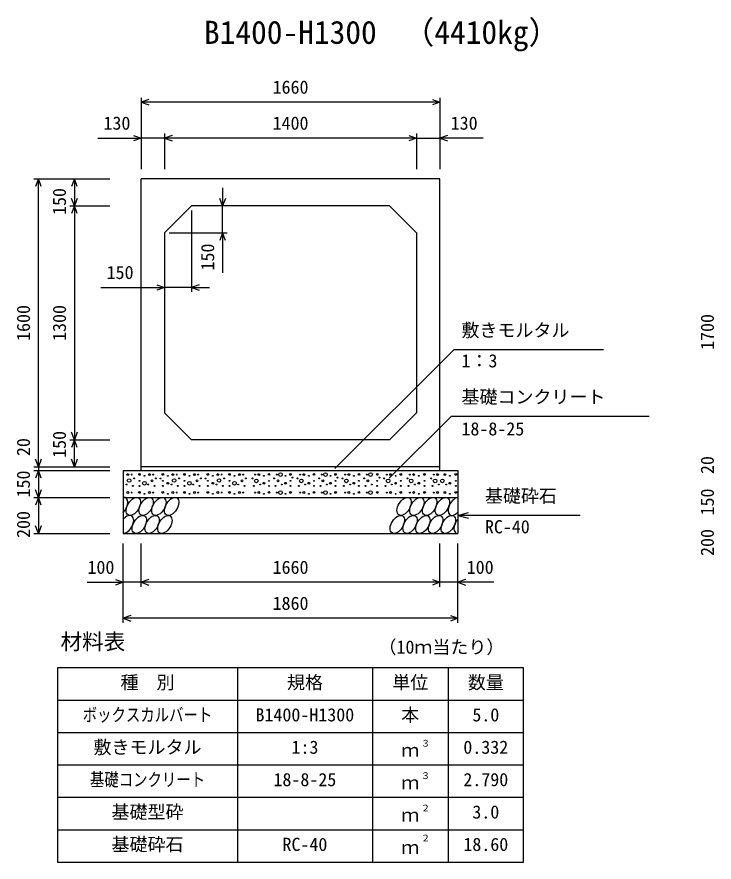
# Model space of a CAD drawing. Units: millimetres, scale not verified. Extents: x -25170 to 75630, y 0 to 35640.
# Drawn here: x 65169 to 69043, y 12945 to 17643 of the extents above; entities that cross this region are included whole.
import ezdxf
from ezdxf.enums import TextEntityAlignment as Align

# ---------------------------------------------------------------- set-up
doc = ezdxf.new("R2010")
doc.units = ezdxf.units.MM
doc.header["$LTSCALE"] = 60
for name, color, linetype, lineweight in [('DIM', 7, 'Continuous', 25), ('HATCH', 6, 'Continuous', 25), ('HYO', 3, 'Continuous', 25), ('HYO2', 4, 'Continuous', 25), ('OUTLINE', 3, 'Continuous', 25), ('TXT', 7, 'Continuous', 25)]:
    doc.layers.add(name, color=color, linetype=linetype, lineweight=lineweight)
doc.styles.add('ＭＳ ゴシック', font='')
doc.styles.get('ＭＳ ゴシック').set_extended_font_data('MS Gothic')

msp = doc.modelspace()

# ---------------------------------------------------------------- linework, layer by layer
at = {"layer": 'DIM'}
for p, q in [((65859.98, 17193.78), (65859.98, 16796.89)), ((67519.98, 17193.78), (67519.98, 16796.89)), ((65902.27, 17184.17), (65859.98, 17168.78)), ((67519.98, 17168.78), (65859.98, 17168.78)), ((65859.98, 17168.78), (65902.27, 17153.39)), ((67477.7, 17184.17), (67519.98, 17168.78)), ((67519.98, 17168.78), (67477.7, 17153.39)), ((65619.24, 16968.78), (65859.98, 16968.78)), ((65817.7, 16984.17), (65859.98, 16968.78)), ((65859.98, 16968.78), (65817.7, 16953.39)), ((65989.98, 16968.78), (65859.98, 16968.78)), ((65989.98, 16993.78), (65989.98, 16796.89)), ((66032.27, 16984.17), (65989.98, 16968.78)), ((67389.98, 16968.78), (65989.98, 16968.78)), ((65989.98, 16968.78), (66032.27, 16953.39)), ((67347.7, 16984.17), (67389.98, 16968.78)), ((67389.98, 16968.78), (67347.7, 16953.39)), ((67389.98, 16993.78), (67389.98, 16796.89)), ((67389.98, 16968.78), (67519.98, 16968.78)), ((67562.27, 16984.17), (67519.98, 16968.78)), ((67760.73, 16968.78), (67519.98, 16968.78)), ((67519.98, 16968.78), (67562.27, 16953.39)), ((65263.88, 16741.89), (65684.98, 16741.89)), ((65288.88, 16741.89), (65273.49, 16699.6)), ((65288.88, 15141.89), (65288.88, 16741.89)), ((65304.27, 16699.6), (65288.88, 16741.89)), ((65488.88, 16741.89), (65473.49, 16699.6)), ((65488.88, 16741.89), (65488.88, 16591.89)), ((65504.27, 16699.6), (65488.88, 16741.89)), ((66312.46, 16691.89), (66312.46, 16591.89)), ((65488.88, 16591.89), (65473.49, 16634.17)), ((65504.27, 16634.17), (65488.88, 16591.89)), ((66312.46, 16591.89), (66297.07, 16634.17)), ((66327.85, 16634.17), (66312.46, 16591.89)), ((65463.88, 16591.89), (65684.98, 16591.89)), ((65488.88, 16591.89), (65473.49, 16549.6)), ((65488.88, 16591.89), (65488.88, 15291.89)), ((65504.27, 16549.6), (65488.88, 16591.89)), ((66312.46, 16441.89), (66312.46, 16591.89)), ((66139.98, 16566.89), (66139.98, 16113.87)), ((66014.98, 16441.89), (66337.46, 16441.89)), ((66312.46, 16441.89), (66297.07, 16399.6)), ((66327.85, 16399.6), (66312.46, 16441.89)), ((66312.46, 16441.89), (66312.46, 16221.01)), ((65635.88, 16138.87), (65989.98, 16138.87)), ((65947.7, 16154.26), (65989.98, 16138.87)), ((65989.98, 16138.87), (65947.7, 16123.48)), ((66139.98, 16138.87), (65989.98, 16138.87)), ((66182.27, 16154.26), (66139.98, 16138.87)), ((66139.98, 16138.87), (66239.98, 16138.87)), ((66139.98, 16138.87), (66182.27, 16123.48)), ((66936.2, 15132.55), (67596.48, 15792.83)), ((68428.89, 15792.83), (67596.48, 15792.83)), ((67238.01, 15078.16), (67582.07, 15422.22)), ((68681.62, 15422.22), (67582.07, 15422.22)), ((65488.88, 15291.89), (65473.49, 15334.17)), ((65504.27, 15334.17), (65488.88, 15291.89)), ((65463.88, 15291.89), (65684.98, 15291.89)), ((65488.88, 15291.89), (65473.49, 15249.6)), ((65488.88, 15141.89), (65488.88, 15291.89)), ((65504.27, 15249.6), (65488.88, 15291.89)), ((65288.88, 15141.89), (65273.49, 15184.17)), ((65304.27, 15184.17), (65288.88, 15141.89)), ((65488.88, 15141.89), (65473.49, 15184.17)), ((65504.27, 15184.17), (65488.88, 15141.89)), ((65263.88, 15141.89), (65684.98, 15141.89)), ((65288.88, 15141.89), (65288.88, 15121.89)), ((65263.88, 15121.89), (65684.98, 15121.89)), ((65288.88, 15121.89), (65273.49, 15079.6)), ((65288.88, 15121.89), (65288.88, 14971.89)), ((65304.27, 15079.6), (65288.88, 15121.89)), ((65288.88, 14971.89), (65273.49, 15014.17)), ((65304.27, 15014.17), (65288.88, 14971.89)), ((65263.88, 14971.89), (65684.98, 14971.89)), ((65288.88, 14971.89), (65273.49, 14929.6)), ((65288.88, 14971.89), (65288.88, 14771.89)), ((65304.27, 14929.6), (65288.88, 14971.89)), ((67619.98, 14871.89), (67677.94, 14887.42)), ((68299.79, 14871.89), (67619.98, 14871.89)), ((67619.98, 14871.89), (67677.94, 14856.36)), ((65288.88, 14771.89), (65273.49, 14814.17)), ((65304.27, 14814.17), (65288.88, 14771.89)), ((65263.88, 14771.89), (65684.98, 14771.89)), ((65759.98, 14275.28), (65759.98, 14716.89)), ((65859.98, 14475.28), (65859.98, 14716.89)), ((67519.98, 14475.28), (67519.98, 14716.89)), ((67519.98, 14475.28), (67519.98, 14716.89)), ((67619.98, 14275.28), (67619.98, 14716.89)), ((65717.7, 14515.67), (65759.98, 14500.28)), ((65902.27, 14515.67), (65859.98, 14500.28)), ((67477.7, 14515.67), (67519.98, 14500.28)), ((67662.27, 14515.67), (67619.98, 14500.28)), ((65560.44, 14500.28), (65759.98, 14500.28)), ((65759.98, 14500.28), (65717.7, 14484.88)), ((65859.98, 14500.28), (65759.98, 14500.28)), ((67519.98, 14500.28), (65859.98, 14500.28)), ((65859.98, 14500.28), (65902.27, 14484.88)), ((67519.98, 14500.28), (67477.7, 14484.88)), ((67619.98, 14500.28), (67519.98, 14500.28)), ((67819.53, 14500.28), (67619.98, 14500.28)), ((67619.98, 14500.28), (67662.27, 14484.88)), ((65802.27, 14315.67), (65759.98, 14300.28)), ((67619.98, 14300.28), (65759.98, 14300.28)), ((65759.98, 14300.28), (65802.27, 14284.88)), ((67577.7, 14315.67), (67619.98, 14300.28)), ((67619.98, 14300.28), (67577.7, 14284.88))]:
    msp.add_line(p, q, dxfattribs=at)
at = {"layer": 'HATCH'}
for centre, radius in [((65786.02, 15099.07), 5), ((65807.05, 15099.07), 2.5), ((65821.07, 15078.05), 2.5), ((65849.95, 15099.94), 5), ((65877.99, 15092.06), 2.5), ((65906.02, 15099.07), 5), ((65927.05, 15099.07), 2.5), ((65941.07, 15078.05), 2.5), ((65967.53, 15077.15), 2.5), ((65979.95, 15099.94), 5), ((66007.99, 15092.06), 2.5), ((66036.02, 15099.07), 5), ((66057.05, 15099.07), 2.5), ((66071.07, 15078.05), 2.5), ((66099.95, 15099.94), 5), ((66127.99, 15092.06), 2.5), ((66156.02, 15099.07), 5), ((66177.05, 15099.07), 2.5), ((66191.07, 15078.05), 2.5), ((66217.53, 15077.15), 2.5), ((66229.95, 15099.94), 5), ((66257.99, 15092.06), 2.5), ((66286.02, 15099.07), 5), ((66307.05, 15099.07), 2.5), ((66321.07, 15078.05), 2.5), ((66349.95, 15099.94), 5), ((66377.99, 15092.06), 2.5), ((66406.02, 15099.07), 5), ((66427.05, 15099.07), 2.5), ((66441.07, 15078.05), 2.5), ((66478.89, 15078.05), 2.5), ((66492.91, 15099.07), 2.5), ((66513.94, 15099.07), 5), ((66541.98, 15092.06), 2.5), ((66570.01, 15099.94), 5), ((66598.89, 15078.05), 2.5), ((66612.91, 15099.07), 2.5), ((66633.94, 15099.07), 10), ((66661.98, 15092.06), 2.5), ((66690.01, 15099.94), 5), ((66701.35, 15082.37), 2.5), ((66728.89, 15078.05), 2.5), ((66742.91, 15099.07), 2.5), ((66763.94, 15099.07), 5), ((66791.98, 15092.06), 2.5), ((66820.01, 15099.94), 5), ((66848.89, 15078.05), 2.5), ((66862.91, 15099.07), 2.5), ((66883.94, 15099.07), 10), ((66911.98, 15092.06), 2.5), ((66940.01, 15099.94), 5), ((66951.35, 15082.37), 2.5), ((66978.89, 15078.05), 2.5), ((66992.91, 15099.07), 2.5), ((67013.94, 15099.07), 5), ((67041.98, 15092.06), 2.5), ((67070.01, 15099.94), 5), ((67098.89, 15078.05), 2.5), ((67112.91, 15099.07), 2.5), ((67133.94, 15099.07), 10), ((67171.84, 15099.94), 5), ((67183.18, 15082.37), 2.5), ((67210.71, 15078.05), 2.5), ((67224.73, 15099.07), 2.5), ((67245.76, 15099.07), 5), ((67273.8, 15092.06), 2.5), ((67301.84, 15099.94), 5), ((67338.78, 15078.05), 2.5), ((67352.79, 15099.07), 2.5), ((67373.83, 15099.07), 5), ((67401.86, 15092.06), 2.5), ((67434.77, 15099.94), 5), ((67471.7, 15078.05), 2.5), ((67485.72, 15099.07), 2.5), ((67506.75, 15099.07), 5), ((67547.42, 15099.07), 5), ((67575.46, 15092.06), 2.5), ((67608.36, 15099.94), 5), ((65779.01, 15043.91), 2.5), ((65792.56, 15066.05), 10), ((65814.06, 15036.04), 2.5), ((65849.95, 15064.05), 2.5), ((65849.95, 15036.04), 2.5), ((65877.99, 15050.92), 10), ((65899.01, 15043.91), 2.5), ((65920.04, 15064.05), 5), ((65934.06, 15036.04), 2.5), ((65979.95, 15064.05), 2.5), ((65979.95, 15036.04), 2.5), ((66007.99, 15050.92), 5), ((66029.01, 15043.91), 2.5), ((66042.56, 15066.05), 10), ((66064.06, 15036.04), 2.5), ((66099.95, 15064.05), 2.5), ((66099.95, 15036.04), 2.5), ((66127.99, 15050.92), 10), ((66149.01, 15043.91), 2.5), ((66170.04, 15064.05), 5), ((66184.06, 15036.04), 2.5), ((66229.95, 15064.05), 2.5), ((66229.95, 15036.04), 2.5), ((66257.99, 15050.92), 5), ((66279.01, 15043.91), 2.5), ((66292.56, 15066.05), 10), ((66314.06, 15036.04), 2.5), ((66349.95, 15064.05), 2.5), ((66349.95, 15036.04), 2.5), ((66377.99, 15050.92), 10), ((66399.01, 15043.91), 2.5), ((66420.04, 15064.05), 5), ((66434.06, 15036.04), 2.5), ((66485.9, 15036.04), 2.5), ((66499.92, 15064.05), 10), ((66520.95, 15043.91), 2.5), ((66541.98, 15050.92), 5), ((66570.01, 15064.05), 2.5), ((66570.01, 15036.04), 2.5), ((66605.9, 15036.04), 2.5), ((66619.92, 15064.05), 5), ((66640.95, 15043.91), 2.5), ((66661.98, 15050.92), 5), ((66690.01, 15064.05), 2.5), ((66690.01, 15036.04), 2.5), ((66735.9, 15036.04), 2.5), ((66749.92, 15064.05), 10), ((66770.95, 15043.91), 2.5), ((66791.98, 15050.92), 5), ((66820.01, 15064.05), 2.5), ((66820.01, 15036.04), 2.5), ((66855.9, 15036.04), 2.5), ((66869.92, 15064.05), 5), ((66890.95, 15043.91), 2.5), ((66911.98, 15050.92), 5), ((66940.01, 15064.05), 2.5), ((66940.01, 15036.04), 2.5), ((66985.9, 15036.04), 2.5), ((66999.92, 15064.05), 10), ((67020.95, 15043.91), 2.5), ((67041.98, 15050.92), 5), ((67070.01, 15064.05), 2.5), ((67070.01, 15036.04), 2.5), ((67105.9, 15036.04), 2.5), ((67119.92, 15064.05), 5), ((67140.95, 15043.91), 2.5), ((67171.84, 15064.05), 2.5), ((67171.84, 15036.04), 2.5), ((67217.72, 15036.04), 2.5), ((67231.74, 15064.05), 10), ((67252.77, 15043.91), 2.5), ((67273.8, 15050.92), 5), ((67301.84, 15064.05), 2.5), ((67301.84, 15036.04), 2.5), ((67345.79, 15036.04), 2.5), ((67359.81, 15064.05), 10), ((67380.83, 15043.91), 2.5), ((67401.86, 15050.92), 5), ((67434.77, 15064.05), 2.5), ((67434.77, 15036.04), 2.5), ((67478.71, 15036.04), 2.5), ((67492.73, 15064.05), 10), ((67513.76, 15043.91), 2.5), ((67533.4, 15064.05), 10), ((67554.43, 15043.91), 2.5), ((67575.46, 15050.92), 5), ((67608.36, 15064.05), 2.5), ((67608.36, 15036.04), 2.5), ((65786.02, 14999.07), 5), ((65807.05, 14999.07), 2.5), ((65849.95, 14999.94), 5), ((65877.99, 14992.06), 2.5), ((65906.02, 14999.07), 5), ((65927.05, 14999.07), 2.5), ((65979.95, 14999.94), 5), ((66007.99, 14992.06), 2.5), ((66036.02, 14999.07), 5), ((66057.05, 14999.07), 2.5), ((66099.95, 14999.94), 5), ((66127.99, 14992.06), 2.5), ((66156.02, 14999.07), 5), ((66177.05, 14999.07), 2.5), ((66229.95, 14999.94), 5), ((66257.99, 14992.06), 2.5), ((66286.02, 14999.07), 5), ((66307.05, 14999.07), 2.5), ((66349.95, 14999.94), 5), ((66377.99, 14992.06), 2.5), ((66406.02, 14999.07), 5), ((66427.05, 14999.07), 2.5), ((66492.91, 14999.07), 2.5), ((66513.94, 14999.07), 5), ((66541.98, 14992.06), 2.5), ((66570.01, 14999.94), 5), ((66612.91, 14999.07), 2.5), ((66633.94, 14999.07), 10), ((66661.98, 14992.06), 2.5), ((66690.01, 14999.94), 5), ((66742.91, 14999.07), 2.5), ((66763.94, 14999.07), 5), ((66791.98, 14992.06), 2.5), ((66820.01, 14999.94), 5), ((66862.91, 14999.07), 2.5), ((66883.94, 14999.07), 10), ((66911.98, 14992.06), 2.5), ((66940.01, 14999.94), 5), ((66992.91, 14999.07), 2.5), ((67013.94, 14999.07), 5), ((67041.98, 14992.06), 2.5), ((67070.01, 14999.94), 5), ((67112.91, 14999.07), 2.5), ((67133.94, 14999.07), 10), ((67171.84, 14999.94), 5), ((67224.73, 14999.07), 2.5), ((67245.76, 14999.07), 5), ((67273.8, 14992.06), 2.5), ((67301.84, 14999.94), 5), ((67352.79, 14999.07), 2.5), ((67373.83, 14999.07), 5), ((67401.86, 14992.06), 2.5), ((67434.77, 14999.94), 5), ((67485.72, 14999.07), 2.5), ((67506.75, 14999.07), 5), ((67547.42, 14999.07), 5), ((67575.46, 14992.06), 2.5), ((67608.36, 14999.94), 5)]:
    msp.add_circle(centre, radius, dxfattribs=at)
for centre, start_param, end_param in [((65745.33, 14921.88), 4.3355439, 6.7245934), ((67604.54, 14921.88), 0.4199491, 4.357003), ((65778.58, 14821.89), 3.4740877, 7.5860497), ((67637.79, 14821.89), 1.2805297, 3.4964223)]:
    msp.add_ellipse(centre, major_axis=(29.09, 47.08), ratio=0.5792, start_param=start_param, end_param=end_param, dxfattribs=at)
for centre in [(65816.29, 14921.88), (65887.24, 14921.88), (65958.2, 14921.88), (66029.15, 14921.88), (67320.71, 14921.88), (67391.67, 14921.88), (67462.63, 14921.88), (67533.58, 14921.88), (65849.53, 14821.89), (65920.49, 14821.89), (65991.45, 14821.89), (67283.01, 14821.89), (67353.96, 14821.89), (67424.92, 14821.89), (67495.87, 14821.89), (67566.83, 14821.89)]:
    msp.add_ellipse(centre, major_axis=(29.09, 47.08), ratio=0.5792, dxfattribs=at)
at = {"layer": 'HYO'}
for p, q in [((67984.98, 14025.28), (65394.98, 14025.28)), ((65394.98, 14025.28), (65394.98, 12945.28)), ((66394.98, 14025.28), (66394.98, 12945.28)), ((67144.98, 14025.28), (67144.98, 12945.28)), ((67564.98, 14025.28), (67564.98, 12945.28)), ((67984.98, 12945.28), (67984.98, 14025.28)), ((65394.98, 13845.28), (67984.98, 13845.28)), ((65394.98, 12945.28), (67984.98, 12945.28))]:
    msp.add_line(p, q, dxfattribs=at)
at = {"layer": 'HYO2'}
for p, q in [((65394.98, 13665.28), (67984.98, 13665.28)), ((65394.98, 13485.28), (67984.98, 13485.28)), ((65394.98, 13305.28), (67984.98, 13305.28)), ((65394.98, 13125.28), (67984.98, 13125.28))]:
    msp.add_line(p, q, dxfattribs=at)
at = {"layer": 'OUTLINE'}
for p, q in [((67519.98, 16741.89), (65859.98, 16741.89)), ((65859.98, 15121.89), (65859.98, 16741.89)), ((67519.98, 15121.89), (67519.98, 16741.89)), ((65989.98, 16441.89), (66139.98, 16591.89)), ((67239.98, 16591.89), (66139.98, 16591.89)), ((67239.98, 16591.89), (67389.98, 16441.89)), ((65989.98, 16441.89), (65989.98, 15441.89)), ((67389.98, 16441.89), (67389.98, 15441.89)), ((66139.98, 15291.89), (65989.98, 15441.89)), ((67389.98, 15441.89), (67239.98, 15291.89)), ((67239.98, 15291.89), (66139.98, 15291.89)), ((67519.98, 15141.89), (65859.98, 15141.89)), ((65759.98, 15121.89), (65759.98, 14771.89)), ((65759.98, 15121.89), (67619.98, 15121.89)), ((67619.98, 15121.89), (67619.98, 14771.89)), ((65759.98, 14971.89), (67619.98, 14971.89)), ((65759.98, 14771.89), (67619.98, 14771.89))]:
    msp.add_line(p, q, dxfattribs=at)

# ---------------------------------------------------------------- texts
at = {"layer": 'DIM', "style": 'ＭＳ ゴシック'}
for s, p in [('1660', (66589.98, 17193.78)), ('130', (65650.34, 16993.78)), ('1400', (66589.98, 16993.78)), ('130', (67579.62, 16993.78)), ('150', (65667.84, 16163.87)), ('敷きモルタル', (67639.33, 15842.83)), ('1：3', (67639.33, 15672.72)), ('基礎コンクリート', (67639.33, 15472.22)), ('18-8-25', (67639.33, 15294.59)), ('基礎砕石', (67769.72, 14921.89)), ('RC-40', (67769.72, 14750.51)), ('100', (65561.34, 14525.28)), ('1660', (66589.98, 14525.28)), ('100', (67668.62, 14525.28)), ('1860', (66589.98, 14325.28))]:
    msp.add_text(s, height=73.31, dxfattribs=at).set_placement(p, align=Align.BOTTOM_LEFT)
for s, p in [('150', (65463.88, 16541.89)), ('150', (66287.46, 16233.39)), ('1600', (65263.88, 15841.89)), ('1300', (65463.88, 15841.89)), ('1700', (69063.88, 15791.89)), ('150', (65463.88, 15191.89)), ('20', (65263.88, 15201.96)), ('20', (69063.88, 15101.96)), ('150', (65263.88, 14971.89)), ('150', (69063.88, 14871.89)), ('200', (65263.88, 14746.89)), ('200', (69063.88, 14646.89))]:
    msp.add_text(s, height=73.31, rotation=90, dxfattribs=at).set_placement(p, align=Align.BOTTOM_LEFT)
at = {"layer": 'TXT', "style": 'ＭＳ ゴシック'}
for s, height, p in [('B1400-H1300', 128.3, (66208.73, 17454.39)), ('（4410kg）', 128.3, (67313.57, 17454.39)), ('材料表', 87.98, (65411.65, 14100.28)), ('（10ｍ当たり）', 73.31, (67178.31, 14081.94)), ('種\u3000別', 73.31, (65744.98, 13885.28)), ('規格', 73.31, (66669.98, 13885.28)), ('単位', 73.31, (67254.98, 13885.28)), ('数量', 73.31, (67674.98, 13885.28)), ('本', 73.31, (67304.98, 13705.28)), ('B1400-H1300', 73.31, (66494.98, 13705.28)), ('5.0', 73.31, (67699.98, 13705.28)), ('敷きモルタル', 73.31, (65594.98, 13525.28)), ('３', 36.66, (67414.22, 13575.89)), ('1:3', 73.31, (66694.98, 13525.28)), ('ｍ', 73.31, (67304.98, 13508.61)), ('0.332', 73.31, (67649.98, 13525.28)), ('18-8-25', 73.31, (66594.98, 13345.28)), ('３', 36.66, (67414.22, 13395.89)), ('2.790', 73.31, (67649.98, 13345.28)), ('ｍ', 73.31, (67304.98, 13328.61)), ('基礎型砕', 73.31, (65694.98, 13165.28)), ('２', 36.66, (67414.22, 13215.89)), ('3.0', 73.31, (67699.98, 13165.28)), ('ｍ', 73.31, (67304.98, 13148.61)), ('基礎砕石', 73.31, (65694.98, 12985.28)), ('RC-40', 73.31, (66644.98, 12985.28)), ('２', 36.66, (67414.22, 13049.22)), ('18.60', 73.31, (67649.98, 12985.28)), ('ｍ', 73.31, (67304.98, 12968.61))]:
    msp.add_text(s, height=height, dxfattribs=at).set_placement(p, align=Align.BOTTOM_LEFT)
at = {"layer": 'TXT', "style": 'ＭＳ ゴシック', "width": 0.8}
for s, p in [('ボックスカルバート', (65534.98, 13705.28)), ('基礎コンクリート', (65574.98, 13345.28))]:
    msp.add_text(s, height=73.31, dxfattribs=at).set_placement(p, align=Align.BOTTOM_LEFT)

doc.saveas('drawing.dxf')
